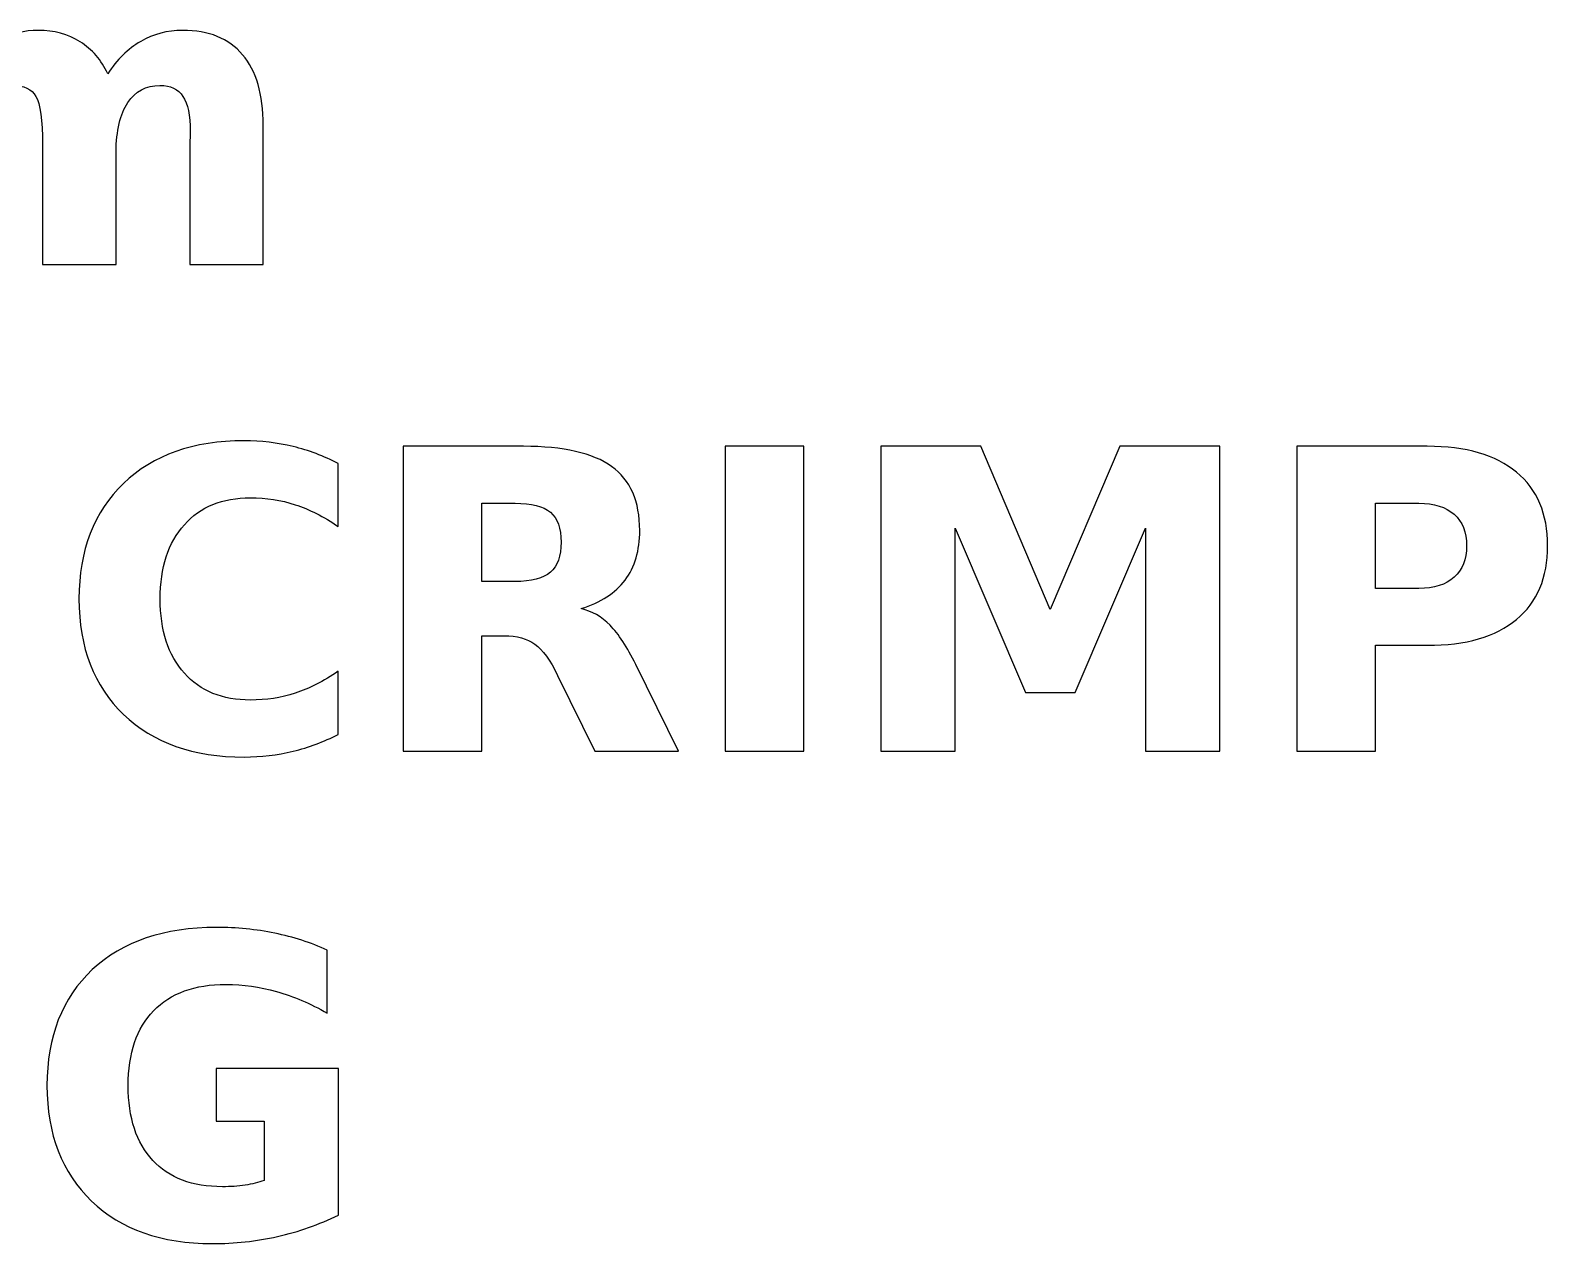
# Model space of a CAD drawing. Header units: centimetres. Extents: x -11.26 to -9.73, y -15.74 to -13.53.
# Drawn here: x -10.244 to -9.732, y -13.969 to -13.559 of the extents above; entities that cross this region are included whole.
import ezdxf

# ---------------------------------------------------------------- set-up
doc = ezdxf.new("R2010")
doc.units = ezdxf.units.CM
doc.header["$MEASUREMENT"] = 0
doc.layers.add('Layer 1', color=7, linetype='Continuous')

msp = doc.modelspace()

# ---------------------------------------------------------------- linework, layer by layer
at = {"layer": 'Layer 1', "color": 250}
for points, knots in [([(-10.21798, -13.57387), (-10.21485, -13.5691), (-10.21116, -13.56545), (-10.20685, -13.56296), (-10.20685, -13.56296), (-10.20255, -13.56044), (-10.19785, -13.5592), (-10.1927, -13.5592), (-10.1927, -13.5592), (-10.18383, -13.5592), (-10.17708, -13.56193), (-10.17245, -13.56741), (-10.17245, -13.56741), (-10.16781, -13.57286), (-10.16548, -13.58081), (-10.16548, -13.59123), (-10.16548, -13.59123), (-10.16548, -13.59123), (-10.16548, -13.63822), (-10.16548, -13.63822), (-10.16548, -13.63822), (-10.16548, -13.63822), (-10.1903, -13.63822), (-10.1903, -13.63822), (-10.1903, -13.63822), (-10.1903, -13.63822), (-10.1903, -13.59798), (-10.1903, -13.59798), (-10.1903, -13.59798), (-10.19025, -13.59739), (-10.19023, -13.59678), (-10.1902, -13.59612), (-10.1902, -13.59612), (-10.19018, -13.59549), (-10.19016, -13.59457), (-10.19016, -13.59337), (-10.19016, -13.59337), (-10.19016, -13.58791), (-10.19095, -13.58394), (-10.19258, -13.58149), (-10.19258, -13.58149), (-10.19418, -13.57902), (-10.19676, -13.5778), (-10.20034, -13.5778), (-10.20034, -13.5778), (-10.20504, -13.5778), (-10.20864, -13.57973), (-10.2112, -13.58359), (-10.2112, -13.58359), (-10.21374, -13.58744), (-10.21506, -13.59302), (-10.21516, -13.60033), (-10.21516, -13.60033), (-10.21516, -13.60033), (-10.21516, -13.63822), (-10.21516, -13.63822), (-10.21516, -13.63822), (-10.21516, -13.63822), (-10.23997, -13.63822), (-10.23997, -13.63822), (-10.23997, -13.63822), (-10.23997, -13.63822), (-10.23997, -13.59798), (-10.23997, -13.59798), (-10.23997, -13.59798), (-10.23997, -13.58944), (-10.2407, -13.58394), (-10.24218, -13.58149), (-10.24218, -13.58149), (-10.24364, -13.57902), (-10.24625, -13.5778), (-10.25001, -13.5778), (-10.25001, -13.5778), (-10.25476, -13.5778), (-10.25841, -13.57975), (-10.26097, -13.58363), (-10.26097, -13.58363), (-10.26353, -13.58751), (-10.26483, -13.59304), (-10.26483, -13.60026), (-10.26483, -13.60026), (-10.26483, -13.60026), (-10.26483, -13.63822), (-10.26483, -13.63822), (-10.26483, -13.63822), (-10.26483, -13.63822), (-10.28964, -13.63822), (-10.28964, -13.63822), (-10.28964, -13.63822), (-10.28964, -13.63822), (-10.28964, -13.56106), (-10.28964, -13.56106), (-10.28964, -13.56106), (-10.28964, -13.56106), (-10.26483, -13.56106), (-10.26483, -13.56106), (-10.26483, -13.56106), (-10.26483, -13.56106), (-10.26483, -13.57237), (-10.26483, -13.57237), (-10.26483, -13.57237), (-10.26179, -13.56799), (-10.25831, -13.56473), (-10.25438, -13.56251), (-10.25438, -13.56251), (-10.25046, -13.5603), (-10.24613, -13.5592), (-10.2414, -13.5592), (-10.2414, -13.5592), (-10.23609, -13.5592), (-10.23136, -13.56049), (-10.22729, -13.56306), (-10.22729, -13.56306), (-10.2232, -13.56564), (-10.22009, -13.56924), (-10.21798, -13.57387)], [0, 0, 0, 0, 0.034483, 0.034483, 0.034483, 0.034483, 0.068966, 0.068966, 0.068966, 0.068966, 0.103448, 0.103448, 0.103448, 0.103448, 0.137931, 0.137931, 0.137931, 0.137931, 0.172414, 0.172414, 0.172414, 0.172414, 0.206897, 0.206897, 0.206897, 0.206897, 0.241379, 0.241379, 0.241379, 0.241379, 0.275862, 0.275862, 0.275862, 0.275862, 0.310345, 0.310345, 0.310345, 0.310345, 0.344828, 0.344828, 0.344828, 0.344828, 0.37931, 0.37931, 0.37931, 0.37931, 0.413793, 0.413793, 0.413793, 0.413793, 0.448276, 0.448276, 0.448276, 0.448276, 0.482759, 0.482759, 0.482759, 0.482759, 0.517241, 0.517241, 0.517241, 0.517241, 0.551724, 0.551724, 0.551724, 0.551724, 0.586207, 0.586207, 0.586207, 0.586207, 0.62069, 0.62069, 0.62069, 0.62069, 0.655172, 0.655172, 0.655172, 0.655172, 0.689655, 0.689655, 0.689655, 0.689655, 0.724138, 0.724138, 0.724138, 0.724138, 0.758621, 0.758621, 0.758621, 0.758621, 0.793103, 0.793103, 0.793103, 0.793103, 0.827586, 0.827586, 0.827586, 0.827586, 0.862069, 0.862069, 0.862069, 0.862069, 0.896552, 0.896552, 0.896552, 0.896552, 0.931034, 0.931034, 0.931034, 0.931034, 0.965517, 0.965517, 0.965517, 0.965517, 1, 1, 1, 1]), ([(-10.14016, -13.79683), (-10.14502, -13.79934), (-10.1501, -13.80125), (-10.1554, -13.80254), (-10.1554, -13.80254), (-10.16066, -13.80383), (-10.16619, -13.80447), (-10.17193, -13.80447), (-10.17193, -13.80447), (-10.18905, -13.80447), (-10.20262, -13.79967), (-10.21264, -13.7901), (-10.21264, -13.7901), (-10.22266, -13.78053), (-10.22767, -13.76755), (-10.22767, -13.75113), (-10.22767, -13.75113), (-10.22767, -13.73469), (-10.22266, -13.72168), (-10.21264, -13.71211), (-10.21264, -13.71211), (-10.20262, -13.70254), (-10.18905, -13.69774), (-10.17193, -13.69774), (-10.17193, -13.69774), (-10.16619, -13.69774), (-10.16066, -13.69838), (-10.1554, -13.69967), (-10.1554, -13.69967), (-10.1501, -13.70096), (-10.14502, -13.70287), (-10.14016, -13.70539), (-10.14016, -13.70539), (-10.14016, -13.70539), (-10.14016, -13.72667), (-10.14016, -13.72667), (-10.14016, -13.72667), (-10.14507, -13.72331), (-10.14992, -13.72086), (-10.15469, -13.71931), (-10.15469, -13.71931), (-10.15946, -13.71773), (-10.1645, -13.71696), (-10.16979, -13.71696), (-10.16979, -13.71696), (-10.17924, -13.71696), (-10.1867, -13.71999), (-10.19211, -13.72606), (-10.19211, -13.72606), (-10.19754, -13.73213), (-10.20025, -13.74048), (-10.20025, -13.75113), (-10.20025, -13.75113), (-10.20025, -13.76176), (-10.19754, -13.77009), (-10.19211, -13.77615), (-10.19211, -13.77615), (-10.1867, -13.78222), (-10.17924, -13.78525), (-10.16979, -13.78525), (-10.16979, -13.78525), (-10.1645, -13.78525), (-10.15946, -13.78448), (-10.15469, -13.7829), (-10.15469, -13.7829), (-10.14992, -13.78135), (-10.14507, -13.7789), (-10.14016, -13.77554), (-10.14016, -13.77554), (-10.14016, -13.77554), (-10.14016, -13.79683), (-10.14016, -13.79683)], [0, 0, 0, 0, 0.055556, 0.055556, 0.055556, 0.055556, 0.111111, 0.111111, 0.111111, 0.111111, 0.166667, 0.166667, 0.166667, 0.166667, 0.222222, 0.222222, 0.222222, 0.222222, 0.277778, 0.277778, 0.277778, 0.277778, 0.333333, 0.333333, 0.333333, 0.333333, 0.388889, 0.388889, 0.388889, 0.388889, 0.444444, 0.444444, 0.444444, 0.444444, 0.5, 0.5, 0.5, 0.5, 0.555556, 0.555556, 0.555556, 0.555556, 0.611111, 0.611111, 0.611111, 0.611111, 0.666667, 0.666667, 0.666667, 0.666667, 0.722222, 0.722222, 0.722222, 0.722222, 0.777778, 0.777778, 0.777778, 0.777778, 0.833333, 0.833333, 0.833333, 0.833333, 0.888889, 0.888889, 0.888889, 0.888889, 0.944444, 0.944444, 0.944444, 0.944444, 1, 1, 1, 1]), ([(-10.09166, -13.76355), (-10.09166, -13.76355), (-10.09166, -13.80247), (-10.09166, -13.80247), (-10.09166, -13.80247), (-10.09166, -13.80247), (-10.11819, -13.80247), (-10.11819, -13.80247), (-10.11819, -13.80247), (-10.11819, -13.80247), (-10.11819, -13.6996), (-10.11819, -13.6996), (-10.11819, -13.6996), (-10.11819, -13.6996), (-10.07767, -13.6996), (-10.07767, -13.6996), (-10.07767, -13.6996), (-10.06412, -13.6996), (-10.05417, -13.70188), (-10.04787, -13.70642), (-10.04787, -13.70642), (-10.04155, -13.71096), (-10.03839, -13.71816), (-10.03839, -13.72799), (-10.03839, -13.72799), (-10.03839, -13.73478), (-10.04004, -13.74038), (-10.04331, -13.74473), (-10.04331, -13.74473), (-10.0466, -13.74911), (-10.05156, -13.75233), (-10.05817, -13.75438), (-10.05817, -13.75438), (-10.05455, -13.75522), (-10.05128, -13.75708), (-10.04841, -13.76), (-10.04841, -13.76), (-10.04554, -13.76291), (-10.04265, -13.76733), (-10.03971, -13.77326), (-10.03971, -13.77326), (-10.03971, -13.77326), (-10.02529, -13.80247), (-10.02529, -13.80247), (-10.02529, -13.80247), (-10.02529, -13.80247), (-10.05356, -13.80247), (-10.05356, -13.80247), (-10.05356, -13.80247), (-10.05356, -13.80247), (-10.0661, -13.77691), (-10.0661, -13.77691), (-10.0661, -13.77691), (-10.06861, -13.77178), (-10.07118, -13.76825), (-10.07379, -13.76637), (-10.07379, -13.76637), (-10.07638, -13.76449), (-10.07983, -13.76355), (-10.08416, -13.76355), (-10.08416, -13.76355), (-10.08416, -13.76355), (-10.09166, -13.76355), (-10.09166, -13.76355)], [0, 0, 0, 0, 0.0625, 0.0625, 0.0625, 0.0625, 0.125, 0.125, 0.125, 0.125, 0.1875, 0.1875, 0.1875, 0.1875, 0.25, 0.25, 0.25, 0.25, 0.3125, 0.3125, 0.3125, 0.3125, 0.375, 0.375, 0.375, 0.375, 0.4375, 0.4375, 0.4375, 0.4375, 0.5, 0.5, 0.5, 0.5, 0.5625, 0.5625, 0.5625, 0.5625, 0.625, 0.625, 0.625, 0.625, 0.6875, 0.6875, 0.6875, 0.6875, 0.75, 0.75, 0.75, 0.75, 0.8125, 0.8125, 0.8125, 0.8125, 0.875, 0.875, 0.875, 0.875, 0.9375, 0.9375, 0.9375, 0.9375, 1, 1, 1, 1]), ([(-10.00954, -13.6996), (-10.00954, -13.6996), (-9.98301, -13.6996), (-9.98301, -13.6996), (-9.98301, -13.6996), (-9.98301, -13.6996), (-9.98301, -13.80247), (-9.98301, -13.80247), (-9.98301, -13.80247), (-9.98301, -13.80247), (-10.00954, -13.80247), (-10.00954, -13.80247), (-10.00954, -13.80247), (-10.00954, -13.80247), (-10.00954, -13.6996), (-10.00954, -13.6996)], [0, 0, 0, 0, 0.25, 0.25, 0.25, 0.25, 0.5, 0.5, 0.5, 0.5, 0.75, 0.75, 0.75, 0.75, 1, 1, 1, 1]), ([(-9.95705, -13.6996), (-9.95705, -13.6996), (-9.9233, -13.6996), (-9.9233, -13.6996), (-9.9233, -13.6996), (-9.9233, -13.6996), (-9.89985, -13.75466), (-9.89985, -13.75466), (-9.89985, -13.75466), (-9.89985, -13.75466), (-9.87629, -13.6996), (-9.87629, -13.6996), (-9.87629, -13.6996), (-9.87629, -13.6996), (-9.84261, -13.6996), (-9.84261, -13.6996), (-9.84261, -13.6996), (-9.84261, -13.6996), (-9.84261, -13.80247), (-9.84261, -13.80247), (-9.84261, -13.80247), (-9.84261, -13.80247), (-9.86768, -13.80247), (-9.86768, -13.80247), (-9.86768, -13.80247), (-9.86768, -13.80247), (-9.86768, -13.72723), (-9.86768, -13.72723), (-9.86768, -13.72723), (-9.86768, -13.72723), (-9.89139, -13.78269), (-9.89139, -13.78269), (-9.89139, -13.78269), (-9.89139, -13.78269), (-9.9082, -13.78269), (-9.9082, -13.78269), (-9.9082, -13.78269), (-9.9082, -13.78269), (-9.93191, -13.72723), (-9.93191, -13.72723), (-9.93191, -13.72723), (-9.93191, -13.72723), (-9.93191, -13.80247), (-9.93191, -13.80247), (-9.93191, -13.80247), (-9.93191, -13.80247), (-9.95705, -13.80247), (-9.95705, -13.80247), (-9.95705, -13.80247), (-9.95705, -13.80247), (-9.95705, -13.6996), (-9.95705, -13.6996)], [0, 0, 0, 0, 0.076923, 0.076923, 0.076923, 0.076923, 0.153846, 0.153846, 0.153846, 0.153846, 0.230769, 0.230769, 0.230769, 0.230769, 0.307692, 0.307692, 0.307692, 0.307692, 0.384615, 0.384615, 0.384615, 0.384615, 0.461538, 0.461538, 0.461538, 0.461538, 0.538462, 0.538462, 0.538462, 0.538462, 0.615385, 0.615385, 0.615385, 0.615385, 0.692308, 0.692308, 0.692308, 0.692308, 0.769231, 0.769231, 0.769231, 0.769231, 0.846154, 0.846154, 0.846154, 0.846154, 0.923077, 0.923077, 0.923077, 0.923077, 1, 1, 1, 1]), ([(-9.81662, -13.6996), (-9.81662, -13.6996), (-9.7726, -13.6996), (-9.7726, -13.6996), (-9.7726, -13.6996), (-9.7595, -13.6996), (-9.74945, -13.70252), (-9.74244, -13.70833), (-9.74244, -13.70833), (-9.73544, -13.71414), (-9.73193, -13.72241), (-9.73193, -13.73316), (-9.73193, -13.73316), (-9.73193, -13.74393), (-9.73544, -13.75223), (-9.74244, -13.75804), (-9.74244, -13.75804), (-9.74945, -13.76385), (-9.7595, -13.76677), (-9.7726, -13.76677), (-9.7726, -13.76677), (-9.7726, -13.76677), (-9.79009, -13.76677), (-9.79009, -13.76677), (-9.79009, -13.76677), (-9.79009, -13.76677), (-9.79009, -13.80247), (-9.79009, -13.80247), (-9.79009, -13.80247), (-9.79009, -13.80247), (-9.81662, -13.80247), (-9.81662, -13.80247), (-9.81662, -13.80247), (-9.81662, -13.80247), (-9.81662, -13.6996), (-9.81662, -13.6996)], [0, 0, 0, 0, 0.111111, 0.111111, 0.111111, 0.111111, 0.222222, 0.222222, 0.222222, 0.222222, 0.333333, 0.333333, 0.333333, 0.333333, 0.444444, 0.444444, 0.444444, 0.444444, 0.555556, 0.555556, 0.555556, 0.555556, 0.666667, 0.666667, 0.666667, 0.666667, 0.777778, 0.777778, 0.777778, 0.777778, 0.888889, 0.888889, 0.888889, 0.888889, 1, 1, 1, 1]), ([(-10.08049, -13.74523), (-10.07494, -13.74523), (-10.07094, -13.74419), (-10.06854, -13.74212), (-10.06854, -13.74212), (-10.06612, -13.74005), (-10.06492, -13.73664), (-10.06492, -13.73191), (-10.06492, -13.73191), (-10.06492, -13.72723), (-10.06612, -13.72387), (-10.06854, -13.72185), (-10.06854, -13.72185), (-10.07094, -13.71983), (-10.07494, -13.71882), (-10.08049, -13.71882), (-10.08049, -13.71882), (-10.08049, -13.71882), (-10.09166, -13.71882), (-10.09166, -13.71882), (-10.09166, -13.71882), (-10.09166, -13.71882), (-10.09166, -13.74523), (-10.09166, -13.74523), (-10.09166, -13.74523), (-10.09166, -13.74523), (-10.08049, -13.74523), (-10.08049, -13.74523)], [0, 0, 0, 0, 0.142857, 0.142857, 0.142857, 0.142857, 0.285714, 0.285714, 0.285714, 0.285714, 0.428571, 0.428571, 0.428571, 0.428571, 0.571429, 0.571429, 0.571429, 0.571429, 0.714286, 0.714286, 0.714286, 0.714286, 0.857143, 0.857143, 0.857143, 0.857143, 1, 1, 1, 1]), ([(-9.79009, -13.71882), (-9.79009, -13.71882), (-9.79009, -13.74755), (-9.79009, -13.74755), (-9.79009, -13.74755), (-9.79009, -13.74755), (-9.77542, -13.74755), (-9.77542, -13.74755), (-9.77542, -13.74755), (-9.77027, -13.74755), (-9.76629, -13.74631), (-9.76349, -13.74379), (-9.76349, -13.74379), (-9.76069, -13.7413), (-9.75928, -13.73775), (-9.75928, -13.73316), (-9.75928, -13.73316), (-9.75928, -13.72855), (-9.76069, -13.72502), (-9.76349, -13.72253), (-9.76349, -13.72253), (-9.76629, -13.72006), (-9.77027, -13.71882), (-9.77542, -13.71882), (-9.77542, -13.71882), (-9.77542, -13.71882), (-9.79009, -13.71882), (-9.79009, -13.71882)], [0, 0, 0, 0, 0.142857, 0.142857, 0.142857, 0.142857, 0.285714, 0.285714, 0.285714, 0.285714, 0.428571, 0.428571, 0.428571, 0.428571, 0.571429, 0.571429, 0.571429, 0.571429, 0.714286, 0.714286, 0.714286, 0.714286, 0.857143, 0.857143, 0.857143, 0.857143, 1, 1, 1, 1]), ([(-10.14007, -13.95908), (-10.14668, -13.9623), (-10.15354, -13.9647), (-10.16067, -13.96632), (-10.16067, -13.96632), (-10.1678, -13.96792), (-10.17513, -13.96872), (-10.18273, -13.96872), (-10.18273, -13.96872), (-10.19985, -13.96872), (-10.21342, -13.96392), (-10.22344, -13.95435), (-10.22344, -13.95435), (-10.23346, -13.94478), (-10.23847, -13.9318), (-10.23847, -13.91538), (-10.23847, -13.91538), (-10.23847, -13.8988), (-10.23336, -13.88577), (-10.22318, -13.87624), (-10.22318, -13.87624), (-10.21297, -13.86674), (-10.199, -13.86199), (-10.18127, -13.86199), (-10.18127, -13.86199), (-10.17443, -13.86199), (-10.16787, -13.86263), (-10.16159, -13.86392), (-10.16159, -13.86392), (-10.15533, -13.86521), (-10.1494, -13.86712), (-10.14385, -13.86964), (-10.14385, -13.86964), (-10.14385, -13.86964), (-10.14385, -13.89092), (-10.14385, -13.89092), (-10.14385, -13.89092), (-10.14959, -13.88765), (-10.15531, -13.88523), (-10.16098, -13.88363), (-10.16098, -13.88363), (-10.16664, -13.88201), (-10.17233, -13.88121), (-10.17803, -13.88121), (-10.17803, -13.88121), (-10.18861, -13.88121), (-10.19675, -13.88417), (-10.20246, -13.89007), (-10.20246, -13.89007), (-10.20818, -13.89598), (-10.21105, -13.90442), (-10.21105, -13.91538), (-10.21105, -13.91538), (-10.21105, -13.92627), (-10.20829, -13.93469), (-10.20277, -13.94061), (-10.20277, -13.94061), (-10.19726, -13.94654), (-10.18943, -13.9495), (-10.17927, -13.9495), (-10.17927, -13.9495), (-10.17652, -13.9495), (-10.17396, -13.94934), (-10.17158, -13.94899), (-10.17158, -13.94899), (-10.16921, -13.94863), (-10.16709, -13.94809), (-10.16521, -13.94736), (-10.16521, -13.94736), (-10.16521, -13.94736), (-10.16521, -13.92737), (-10.16521, -13.92737), (-10.16521, -13.92737), (-10.16521, -13.92737), (-10.18139, -13.92737), (-10.18139, -13.92737), (-10.18139, -13.92737), (-10.18139, -13.92737), (-10.18139, -13.90959), (-10.18139, -13.90959), (-10.18139, -13.90959), (-10.18139, -13.90959), (-10.14007, -13.90959), (-10.14007, -13.90959), (-10.14007, -13.90959), (-10.14007, -13.90959), (-10.14007, -13.95908), (-10.14007, -13.95908)], [0, 0, 0, 0, 0.045455, 0.045455, 0.045455, 0.045455, 0.090909, 0.090909, 0.090909, 0.090909, 0.136364, 0.136364, 0.136364, 0.136364, 0.181818, 0.181818, 0.181818, 0.181818, 0.227273, 0.227273, 0.227273, 0.227273, 0.272727, 0.272727, 0.272727, 0.272727, 0.318182, 0.318182, 0.318182, 0.318182, 0.363636, 0.363636, 0.363636, 0.363636, 0.409091, 0.409091, 0.409091, 0.409091, 0.454545, 0.454545, 0.454545, 0.454545, 0.5, 0.5, 0.5, 0.5, 0.545455, 0.545455, 0.545455, 0.545455, 0.590909, 0.590909, 0.590909, 0.590909, 0.636364, 0.636364, 0.636364, 0.636364, 0.681818, 0.681818, 0.681818, 0.681818, 0.727273, 0.727273, 0.727273, 0.727273, 0.772727, 0.772727, 0.772727, 0.772727, 0.818182, 0.818182, 0.818182, 0.818182, 0.863636, 0.863636, 0.863636, 0.863636, 0.909091, 0.909091, 0.909091, 0.909091, 0.954545, 0.954545, 0.954545, 0.954545, 1, 1, 1, 1])]:
    msp.add_open_spline(points, degree=3, knots=knots, dxfattribs=at)

doc.saveas('drawing.dxf')
